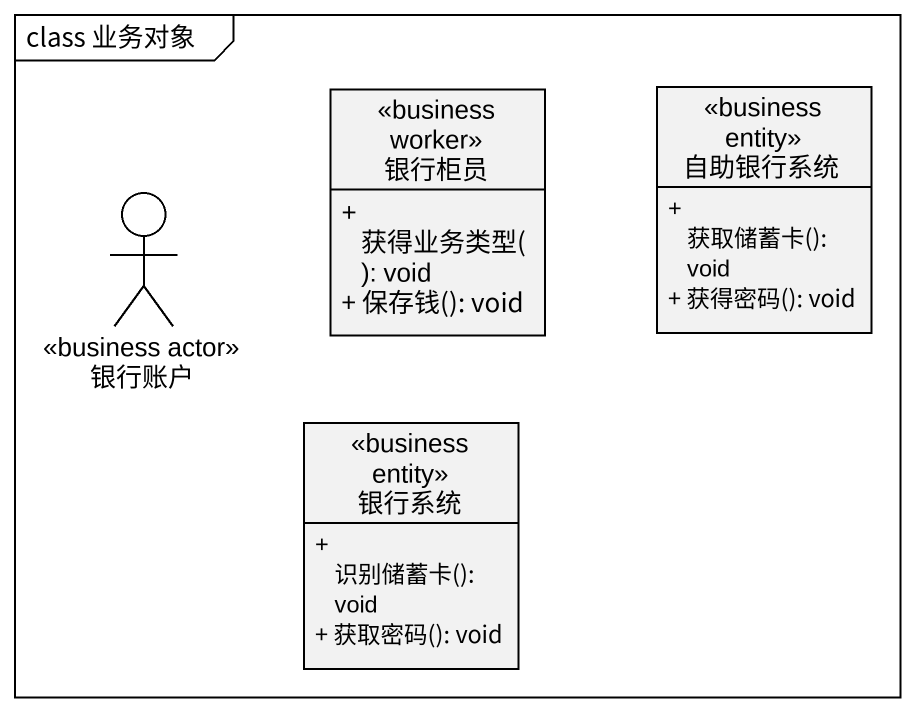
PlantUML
@startuml
mainframe class 业务对象
allowmixing
hide circle
hide empty members
skinparam classAttributeIconSize 0
class 银行柜员 <<business worker>> {
  + 获得业务类型(): void
  + 保存钱(): void
}
class 自助银行系统 <<business entity>> {
  + 获取储蓄卡(): void
  + 获得密码(): void
}
actor 银行账户 <<business actor>>
class 银行系统 <<business entity>> {
  + 识别储蓄卡(): void
  + 获取密码(): void
}
@enduml
